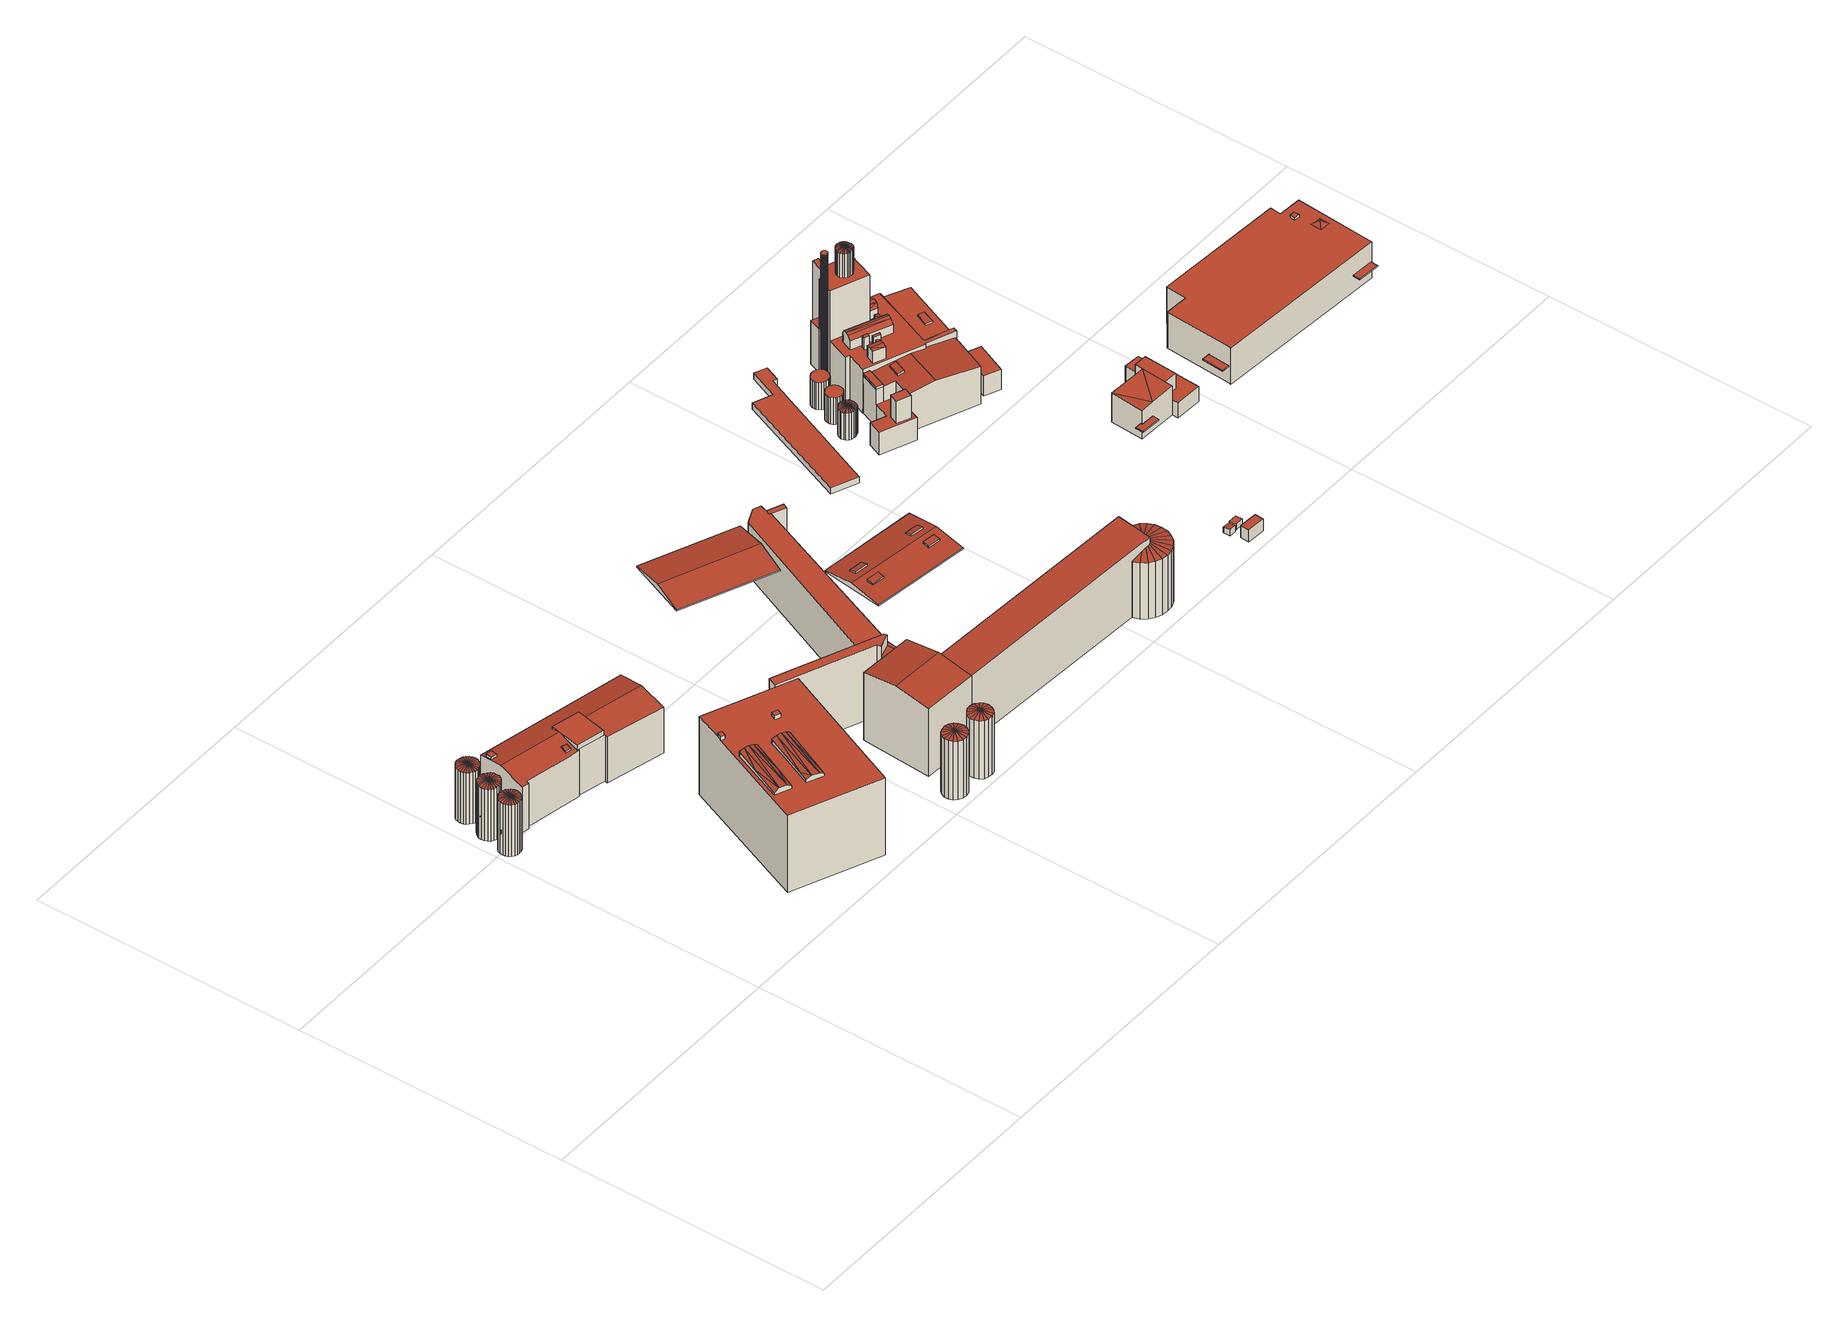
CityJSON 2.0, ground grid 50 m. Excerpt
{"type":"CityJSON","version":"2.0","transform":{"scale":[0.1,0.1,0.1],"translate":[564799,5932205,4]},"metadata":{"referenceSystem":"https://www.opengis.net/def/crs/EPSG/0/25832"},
"CityObjects":{
"building1":{"type":"Building","attributes":{"Grundfläche 2D":"10.816800","Grundhöhe NN":"4.778"},"geometry":[{"type":"Solid","lod":"3","boundaries":[[[[0,1,2]],[[0,3,1]],[[0,2,4]],[[0,4,5]],[[0,5,6]],[[0,6,7]],[[0,7,8]],[[0,8,9]],[[0,9,10]],[[0,10,11]],[[0,11,12]],[[0,12,13]],[[0,13,14]],[[0,14,15]],[[0,15,16]],[[0,16,17]],[[0,17,18]],[[0,18,19]],[[0,19,20]],[[0,20,21]],[[0,21,22]],[[0,22,23]],[[0,23,24]],[[0,24,3]],[[25,26,2,1]],[[26,27,4,2]],[[27,28,5,4]],[[29,25,1,3]],[[28,30,6,5]],[[30,31,7,6]],[[31,32,8,7]],[[32,33,9,8]],[[33,34,10,9]],[[34,35,11,10]],[[35,36,12,11]],[[36,37,13,12]],[[37,38,14,13]],[[38,39,15,14]],[[39,40,16,15]],[[40,41,17,16]],[[41,42,18,17]],[[42,43,19,18]],[[43,44,20,19]],[[44,45,21,20]],[[45,46,22,21]],[[46,47,23,22]],[[47,48,24,23]],[[48,29,3,24]],[[45,44,43,42,41,40,39,38,37,36,35,34,33,32,31,30,28,27,26,25,29,48,47,46]]]],"semantics":{"surfaces":[{"type":"RoofSurface"},{"type":"WallSurface"},{"type":"GroundSurface"}],"values":[[0,0,0,0,0,0,0,0,0,0,0,0,0,0,0,0,0,0,0,0,0,0,0,0,1,1,1,1,1,1,1,1,1,1,1,1,1,1,1,1,1,1,1,1,1,1,1,1,2]]}}]},
"building2":{"type":"Building","attributes":{"Grundfläche 2D":"11.688543","Grundhöhe NN":"4.740"},"geometry":[{"type":"Solid","lod":"3","boundaries":[[[[49,50,51]],[[49,52,50]],[[49,51,53]],[[49,53,54]],[[49,54,55]],[[49,55,56]],[[49,56,57]],[[49,57,58]],[[49,58,59]],[[49,59,60]],[[49,60,61]],[[49,61,62]],[[49,62,63]],[[49,63,64]],[[49,64,65]],[[49,65,66]],[[49,66,67]],[[49,67,68]],[[49,68,69]],[[49,69,70]],[[49,70,71]],[[49,71,72]],[[49,72,73]],[[49,73,52]],[[74,75,51,50]],[[75,76,53,51]],[[76,77,54,53]],[[78,74,50,52]],[[77,79,55,54]],[[79,80,56,55]],[[80,81,57,56]],[[81,82,58,57]],[[82,83,59,58]],[[83,84,60,59]],[[84,85,61,60]],[[85,86,62,61]],[[86,87,63,62]],[[87,88,64,63]],[[88,89,65,64]],[[89,90,66,65]],[[90,91,67,66]],[[91,92,68,67]],[[92,93,69,68]],[[93,94,70,69]],[[94,95,71,70]],[[95,96,72,71]],[[96,97,73,72]],[[97,78,52,73]],[[91,90,89,88,87,86,85,84,83,82,81,80,79,77,76,75,74,78,97,96,95,94,93,92]]]],"semantics":{"surfaces":[{"type":"RoofSurface"},{"type":"WallSurface"},{"type":"GroundSurface"}],"values":[[0,0,0,0,0,0,0,0,0,0,0,0,0,0,0,0,0,0,0,0,0,0,0,0,1,1,1,1,1,1,1,1,1,1,1,1,1,1,1,1,1,1,1,1,1,1,1,1,2]]}}]},
"building3":{"type":"Building","attributes":{"Grundfläche 2D":"11.688359","Grundhöhe NN":"4.775"},"geometry":[{"type":"Solid","lod":"3","boundaries":[[[[98,99,100]],[[98,101,99]],[[98,100,102]],[[98,102,103]],[[98,103,104]],[[98,104,105]],[[98,105,106]],[[98,106,107]],[[98,107,108]],[[98,108,109]],[[98,109,110]],[[98,110,111]],[[98,111,112]],[[98,112,113]],[[98,113,114]],[[98,114,115]],[[98,115,116]],[[98,116,117]],[[98,117,118]],[[98,118,119]],[[98,119,120]],[[98,120,121]],[[98,121,122]],[[98,122,101]],[[123,124,100,99]],[[124,125,102,100]],[[125,126,103,102]],[[127,123,99,101]],[[126,128,104,103]],[[128,129,105,104]],[[129,130,106,105]],[[130,131,107,106]],[[131,132,108,107]],[[132,133,109,108]],[[133,134,110,109]],[[134,135,111,110]],[[135,136,112,111]],[[136,137,113,112]],[[137,138,114,113]],[[138,139,115,114]],[[139,140,116,115]],[[140,141,117,116]],[[141,142,118,117]],[[142,143,119,118]],[[143,144,120,119]],[[144,145,121,120]],[[145,146,122,121]],[[146,127,101,122]],[[140,139,138,137,136,135,134,133,132,131,130,129,128,126,125,124,123,127,146,145,144,143,142,141]]]],"semantics":{"surfaces":[{"type":"RoofSurface"},{"type":"WallSurface"},{"type":"GroundSurface"}],"values":[[0,0,0,0,0,0,0,0,0,0,0,0,0,0,0,0,0,0,0,0,0,0,0,0,1,1,1,1,1,1,1,1,1,1,1,1,1,1,1,1,1,1,1,1,1,1,1,1,2]]}}]},
"building4":{"type":"Building","attributes":{"Grundfläche 2D":"266.209452","Grundhöhe NN":"4.856"},"children":["building4-1","building4-2"],"geometry":[{"type":"Solid","lod":"3","boundaries":[[[[147,148,149,150,151]],[[152,153,154,155,156,157,158,159]],[[160,161,155,154,162,163]],[[164,165,166,167,168,169,159,158,170]],[[153,152,148,147]],[[169,149,148,152,159]],[[169,168,162,151,150,149]],[[154,153,147,151,162]],[[170,158,157,171,172]],[[164,170,172,173]],[[165,164,173,174]],[[167,166,165,174,175]],[[168,167,175,176]],[[163,162,168,176,177]],[[160,163,177,178]],[[161,160,178,179]],[[156,155,161,179,180]],[[157,156,180,171]],[[174,173,172,171,180,179,178,177,176,175]]]],"semantics":{"surfaces":[{"type":"RoofSurface"},{"type":"WallSurface"},{"type":"GroundSurface"}],"values":[[0,0,0,0,1,1,1,1,1,1,1,1,1,1,1,1,1,1,2]]}}]},
"building4-1":{"type":"BuildingInstallation","parents":["building4"],"geometry":[{"type":"MultiSurface","lod":"3","boundaries":[[[181,182,183,184]],[[184,183,185,186]],[[181,184,186,187]],[[182,181,187,188]],[[183,182,188,185]]],"semantics":{"surfaces":[{"type":"RoofSurface"},{"type":"WallSurface"}],"values":[0,1,1,1,1]}}]},
"building4-2":{"type":"BuildingInstallation","parents":["building4"],"geometry":[{"type":"MultiSurface","lod":"3","boundaries":[[[189,190,191,192]],[[192,191,193,194]],[[189,192,194,195]],[[190,189,195,196]],[[191,190,196,193]]],"semantics":{"surfaces":[{"type":"RoofSurface"},{"type":"WallSurface"}],"values":[0,1,1,1,1]}}]},
"building5":{"type":"Building","attributes":{"Grundfläche 2D":"456.081129","Grundhöhe NN":"5.590"},"children":["building5-1","building5-2"],"geometry":[{"type":"MultiSurface","lod":"3","boundaries":[[[197,198,199]],[[198,200,199]],[[200,201,199]],[[202,203,197]],[[203,198,197]],[[204,198,203]],[[205,206,200]],[[206,201,200]],[[207,201,206]],[[208,209,210]],[[209,211,210]],[[211,212,210]],[[213,214,208]],[[214,209,208]],[[215,209,214]],[[211,216,212]],[[217,212,216]],[[218,219,220,221,222,223,224],[225,226,227,228],[229,230,231,232,233]],[[199,201,207,227,226,202,197]],[[202,226,225,204,203]],[[198,204,225,228,205,200]],[[205,228,227,207,206]],[[210,212,217,230,229,213,208]],[[229,232,215,214,213]],[[209,215,232,231,216,211]],[[231,230,217,216]],[[218,224,234,235]],[[219,218,235,236]],[[223,222,221,220,219,236,237]],[[224,223,237,234]],[[236,235,234,237]]],"semantics":{"surfaces":[{"type":"RoofSurface"},{"type":"WallSurface"},{"type":"GroundSurface"}],"values":[0,0,0,0,0,0,0,0,0,0,0,0,0,0,0,0,0,0,1,1,1,1,1,1,1,1,1,1,1,1,2]}}]},
"building5-1":{"type":"BuildingInstallation","parents":["building5"],"geometry":[{"type":"MultiSurface","lod":"3","boundaries":[[[238,239,240,241]],[[241,240,242,243]],[[243,220,238,241]],[[239,238,220,221]],[[221,242,240,239]]],"semantics":{"surfaces":[{"type":"RoofSurface"},{"type":"WallSurface"}],"values":[0,1,1,1,1]}}]},
"building5-2":{"type":"BuildingInstallation","parents":["building5"],"geometry":[{"type":"MultiSurface","lod":"3","boundaries":[[[244,245,246,247]],[[247,246,248,249]],[[244,247,249,250]],[[245,244,250,251]],[[246,245,251,248]]],"semantics":{"surfaces":[{"type":"RoofSurface"},{"type":"WallSurface"}],"values":[0,1,1,1,1]}}]},
"building6":{"type":"Building","attributes":{"Grundfläche 2D":"14.123974","Grundhöhe NN":"5.303"},"geometry":[{"type":"Solid","lod":"3","boundaries":[[[[252,253,254]],[[254,253,255]],[[256,253,252]],[[257,253,256]],[[258,253,257]],[[259,253,258]],[[260,253,259]],[[261,253,260]],[[262,253,261]],[[263,253,262]],[[264,253,263]],[[265,253,264]],[[266,253,265]],[[267,253,266]],[[268,253,267]],[[269,253,268]],[[255,253,269]],[[252,254,270,271]],[[254,255,272,270]],[[256,252,271,273]],[[257,256,273,274]],[[258,257,274,275]],[[259,258,275,276]],[[260,259,276,277]],[[261,260,277,278]],[[262,261,278,279]],[[263,262,279,280]],[[264,263,280,281]],[[265,264,281,282]],[[266,265,282,283]],[[267,266,283,284]],[[268,267,284,285]],[[269,268,285,286]],[[255,269,286,272]],[[285,284,283,282,281,280,279,278,277,276,275,274,273,271,270,272,286]]]],"semantics":{"surfaces":[{"type":"RoofSurface"},{"type":"WallSurface"},{"type":"GroundSurface"}],"values":[[0,0,0,0,0,0,0,0,0,0,0,0,0,0,0,0,0,1,1,1,1,1,1,1,1,1,1,1,1,1,1,1,1,1,2]]}}]},
"building7":{"type":"Building","attributes":{"Grundfläche 2D":"14.127688","Grundhöhe NN":"5.406"},"geometry":[{"type":"Solid","lod":"3","boundaries":[[[[287,288,289]],[[289,288,290]],[[291,288,287]],[[292,288,291]],[[293,288,292]],[[294,288,293]],[[295,288,294]],[[296,288,295]],[[297,288,296]],[[298,288,297]],[[299,288,298]],[[300,288,299]],[[301,288,300]],[[302,288,301]],[[303,288,302]],[[304,288,303]],[[290,288,304]],[[287,289,305,306]],[[291,287,306,307]],[[292,291,307,308]],[[293,292,308,309]],[[294,293,309,310]],[[295,294,310,311]],[[296,295,311,312]],[[297,296,312,313]],[[298,297,313,314]],[[299,298,314,315]],[[300,299,315,316]],[[301,300,316,317]],[[302,301,317,318]],[[303,302,318,319]],[[304,303,319,320]],[[289,290,321,305]],[[290,304,320,321]],[[314,313,312,311,310,309,308,307,306,305,321,320,319,318,317,316,315]]]],"semantics":{"surfaces":[{"type":"RoofSurface"},{"type":"WallSurface"},{"type":"GroundSurface"}],"values":[[0,0,0,0,0,0,0,0,0,0,0,0,0,0,0,0,0,1,1,1,1,1,1,1,1,1,1,1,1,1,1,1,1,1,2]]}}]},
"building8":{"type":"Building","attributes":{"Grundfläche 2D":"346.336404","Grundhöhe NN":"5.527"},"geometry":[{"type":"Solid","lod":"3","boundaries":[[[[322,323,324,325,326]],[[326,327,328,322]],[[329,330,331,332,333]],[[334,335,336,337,338,339,340]],[[341,342,343,344,345]],[[346,347,348,349,350,351,352,353,354,355,356,357,358]],[[359,360,361,362]],[[324,323,363,364]],[[326,325,324,364,365,355,327]],[[359,362,343,342,366,367,328,327,355,354]],[[363,323,322,328,367]],[[331,330,368,369]],[[332,331,369,370]],[[330,329,371,368]],[[345,337,336,335,372,373,341]],[[344,361,338,337,345]],[[338,361,360,339]],[[339,360,353,352,340]],[[340,352,351,374,375,334]],[[334,375,372,335]],[[356,355,365,376]],[[356,376,371,329,357]],[[357,329,333,358]],[[377,347,346,358,333,332,370]],[[348,347,377,378]],[[349,348,378,379]],[[374,351,350,349,379,380]],[[342,341,373,366]],[[344,343,362,361]],[[354,353,360,359]],[[365,364,363,367,366,373,372,375,374,380,379,378,377,370,369,368,371,376]]]],"semantics":{"surfaces":[{"type":"RoofSurface"},{"type":"WallSurface"},{"type":"GroundSurface"}],"values":[[0,0,0,0,0,0,0,1,1,1,1,1,1,1,1,1,1,1,1,1,1,1,1,1,1,1,1,1,1,1,2]]}}]},
"building9":{"type":"Building","attributes":{"Grundfläche 2D":"218.322437","Grundhöhe NN":"15.633"},"geometry":[{"type":"Solid","lod":"3","boundaries":[[[[381,382,383,384]],[[385,382,381,386]],[[384,383,387,388]],[[386,381,384,388,389]],[[385,386,389,390]],[[387,383,382,385,390]],[[389,388,387,390]]]],"semantics":{"surfaces":[{"type":"RoofSurface"},{"type":"WallSurface"},{"type":"GroundSurface"}],"values":[[0,0,1,1,1,1,2]]}}]},
"building10":{"type":"Building","attributes":{"Grundfläche 2D":"307.677618","Grundhöhe NN":"5.379"},"geometry":[{"type":"Solid","lod":"3","boundaries":[[[[391,392,393]],[[393,392,394,395]],[[396,395,394,397]],[[398,396,397,399]],[[399,400,401,398]],[[402,403,404,405,401,400]],[[406,403,402]],[[407,403,406]],[[408,403,407]],[[409,403,408]],[[410,403,409]],[[411,403,410]],[[412,403,411]],[[413,403,412]],[[414,403,413]],[[415,403,414]],[[416,403,415]],[[416,417,418,403]],[[419,403,418]],[[420,403,419]],[[421,403,420]],[[422,403,421]],[[423,403,422]],[[404,403,423]],[[424,425,426,427,428,429,430,431,432,433,434,435,436,437]],[[392,391,438,439]],[[394,392,439,440]],[[397,394,440,441]],[[399,397,441,442]],[[400,399,442,443]],[[402,400,443,444]],[[406,402,444,445]],[[407,406,445,446]],[[408,407,446,447]],[[409,408,447,448]],[[410,409,448,449]],[[411,410,449,450]],[[412,411,450,451]],[[413,412,451,452]],[[414,413,452,453]],[[415,414,453,454]],[[416,415,454,455]],[[417,416,455,456]],[[422,429,428,427,426,405,404,423]],[[429,422,421,430]],[[431,430,421,420]],[[418,417,456,457,434,433,432,431,420,419]],[[435,434,457,458]],[[436,435,458,459]],[[391,393,395,396,398,401,405,426,425,424,437,436,459,438]],[[446,445,444,443,442,441,440,439,438,459,458,457,456,455,454,453,452,451,450,449,448,447]]]],"semantics":{"surfaces":[{"type":"RoofSurface"},{"type":"WallSurface"},{"type":"GroundSurface"}],"values":[[0,0,0,0,0,0,0,0,0,0,0,0,0,0,0,0,0,0,0,0,0,0,0,0,0,1,1,1,1,1,1,1,1,1,1,1,1,1,1,1,1,1,1,1,1,1,1,1,1,1,2]]}}]},
"building11":{"type":"Building","attributes":{"Grundfläche 2D":"211.756994","Grundhöhe NN":"15.033"},"children":["building11-1","building11-2","building11-3","building11-4"],"geometry":[{"type":"Solid","lod":"3","boundaries":[[[[460,461,462,463]],[[464,461,460,465]],[[463,462,466,467]],[[465,460,463,467,468]],[[464,465,468,469]],[[466,462,461,464,469]],[[467,466,469,468]]]],"semantics":{"surfaces":[{"type":"RoofSurface"},{"type":"WallSurface"},{"type":"GroundSurface"}],"values":[[0,0,1,1,1,1,2]]}}]},
"building11-1":{"type":"BuildingInstallation","parents":["building11"],"geometry":[{"type":"MultiSurface","lod":"3","boundaries":[[[470,471,472,473]],[[473,472,474,475]],[[470,473,475,476]],[[471,470,476,477]],[[472,471,477,474]]],"semantics":{"surfaces":[{"type":"RoofSurface"},{"type":"WallSurface"}],"values":[0,1,1,1,1]}}]},
"building11-2":{"type":"BuildingInstallation","parents":["building11"],"geometry":[{"type":"MultiSurface","lod":"3","boundaries":[[[478,479,480,481]],[[481,480,482,483]],[[483,484,478,481]],[[484,485,479,478]],[[480,479,485,482]]],"semantics":{"surfaces":[{"type":"RoofSurface"},{"type":"WallSurface"}],"values":[0,1,1,1,1]}}]},
"building11-3":{"type":"BuildingInstallation","parents":["building11"],"geometry":[{"type":"MultiSurface","lod":"3","boundaries":[[[486,487,488,489]],[[489,488,490,491]],[[486,489,491,492]],[[487,486,492,493]],[[488,487,493,490]]],"semantics":{"surfaces":[{"type":"RoofSurface"},{"type":"WallSurface"}],"values":[0,1,1,1,1]}}]},
"building11-4":{"type":"BuildingInstallation","parents":["building11"],"geometry":[{"type":"MultiSurface","lod":"3","boundaries":[[[494,495,496,497]],[[497,496,498,499]],[[494,497,499,500]],[[500,501,495,494]],[[501,498,496,495]]],"semantics":{"surfaces":[{"type":"RoofSurface"},{"type":"WallSurface"}],"values":[0,1,1,1,1]}}]},
"building12":{"type":"Building","attributes":{"Grundfläche 2D":"129.939463","Grundhöhe NN":"5.805"},"geometry":[{"type":"Solid","lod":"3","boundaries":[[[[502,503,504,505,506,507,508,509,510]],[[505,504,511,512]],[[506,505,512,513]],[[507,506,513,514]],[[508,507,514,515]],[[509,508,515,516]],[[510,509,516,517]],[[518,503,502,510,517,519]],[[504,503,518,511]],[[511,518,519,517,516,515,514,513,512]]]],"semantics":{"surfaces":[{"type":"RoofSurface"},{"type":"WallSurface"},{"type":"GroundSurface"}],"values":[[0,1,1,1,1,1,1,1,1,2]]}}]},
"building13":{"type":"Building","attributes":{"Grundfläche 2D":"1.611683","Grundhöhe NN":"5.844"},"geometry":[{"type":"Solid","lod":"3","boundaries":[[[[520,521,522,523]],[[524,525,523,522]],[[525,526,520,523]],[[526,527,521,520]],[[527,524,522,521]],[[527,526,525,524]]]],"semantics":{"surfaces":[{"type":"RoofSurface"},{"type":"WallSurface"},{"type":"GroundSurface"}],"values":[[0,1,1,1,1,2]]}}]},
"building14":{"type":"Building","attributes":{"Grundfläche 2D":"5.380584","Grundhöhe NN":"5.874"},"geometry":[{"type":"Solid","lod":"3","boundaries":[[[[528,529,530,531]],[[532,533,531,530]],[[533,534,528,531]],[[534,535,529,528]],[[535,532,530,529]],[[535,534,533,532]]]],"semantics":{"surfaces":[{"type":"RoofSurface"},{"type":"WallSurface"},{"type":"GroundSurface"}],"values":[[0,1,1,1,1,2]]}}]},
"building15":{"type":"Building","attributes":{"Grundfläche 2D":"7.110454","Grundhöhe NN":"5.819"},"geometry":[{"type":"Solid","lod":"3","boundaries":[[[[536,537,538]],[[536,539,537]],[[536,538,540]],[[536,540,541]],[[536,541,542]],[[536,542,543]],[[536,543,544]],[[536,544,545]],[[536,545,546]],[[536,546,547]],[[536,547,548]],[[536,548,549]],[[536,549,550]],[[536,550,551]],[[536,551,552]],[[536,552,553]],[[536,553,554]],[[536,554,555]],[[536,555,556]],[[536,556,557]],[[536,557,558]],[[536,558,559]],[[536,559,560]],[[536,560,539]],[[561,562,538,537]],[[563,561,537,539]],[[562,564,540,538]],[[564,565,541,540]],[[565,566,542,541]],[[566,567,543,542]],[[567,568,544,543]],[[568,569,545,544]],[[569,570,546,545]],[[570,571,547,546]],[[571,572,548,547]],[[572,573,549,548]],[[573,574,550,549]],[[574,575,551,550]],[[575,576,552,551]],[[576,577,553,552]],[[577,578,554,553]],[[578,579,555,554]],[[579,580,556,555]],[[580,581,557,556]],[[581,582,558,557]],[[582,583,559,558]],[[583,584,560,559]],[[584,563,539,560]],[[575,574,573,572,571,570,569,568,567,566,565,564,562,561,563,584,583,582,581,580,579,578,577,576]]]],"semantics":{"surfaces":[{"type":"RoofSurface"},{"type":"WallSurface"},{"type":"GroundSurface"}],"values":[[0,0,0,0,0,0,0,0,0,0,0,0,0,0,0,0,0,0,0,0,0,0,0,0,1,1,1,1,1,1,1,1,1,1,1,1,1,1,1,1,1,1,1,1,1,1,1,1,2]]}}]},
"building16":{"type":"Building","attributes":{"Grundfläche 2D":"2.149038","Grundhöhe NN":"5.862"},"geometry":[{"type":"Solid","lod":"3","boundaries":[[[[585,586,587,588]],[[589,590,588,587]],[[590,591,585,588]],[[591,592,586,585]],[[592,589,587,586]],[[592,591,590,589]]]],"semantics":{"surfaces":[{"type":"RoofSurface"},{"type":"WallSurface"},{"type":"GroundSurface"}],"values":[[0,1,1,1,1,2]]}}]},
"building17":{"type":"Building","attributes":{"Grundfläche 2D":"6.821626","Grundhöhe NN":"5.823"},"geometry":[{"type":"Solid","lod":"3","boundaries":[[[[593,594,595,596,597,598,599,600,601,602,603,604,605,606,607,608,609,610,611,612,613,614,615,616]],[[617,618,600,599]],[[618,619,601,600]],[[620,617,599,598]],[[619,621,602,601]],[[621,622,603,602]],[[622,623,604,603]],[[623,624,605,604]],[[624,625,606,605]],[[625,626,607,606]],[[626,627,608,607]],[[627,628,609,608]],[[628,629,610,609]],[[629,630,611,610]],[[630,631,612,611]],[[631,632,613,612]],[[632,633,614,613]],[[633,634,615,614]],[[634,635,616,615]],[[635,636,593,616]],[[636,637,594,593]],[[637,638,595,594]],[[638,639,596,595]],[[639,640,597,596]],[[640,620,598,597]],[[633,632,631,630,629,628,627,626,625,624,623,622,621,619,618,617,620,640,639,638,637,636,635,634]]]],"semantics":{"surfaces":[{"type":"RoofSurface"},{"type":"WallSurface"},{"type":"GroundSurface"}],"values":[[0,1,1,1,1,1,1,1,1,1,1,1,1,1,1,1,1,1,1,1,1,1,1,1,1,2]]}}]},
"building18":{"type":"Building","attributes":{"Grundfläche 2D":"7.091334","Grundhöhe NN":"5.706"},"geometry":[{"type":"Solid","lod":"3","boundaries":[[[[641,642,643,644,645,646,647,648,649,650,651,652,653,654,655,656,657,658,659,660,661,662,663,664]],[[665,666,649,648]],[[666,667,650,649]],[[668,665,648,647]],[[667,669,651,650]],[[669,670,652,651]],[[670,671,653,652]],[[671,672,654,653]],[[672,673,655,654]],[[673,674,656,655]],[[674,675,657,656]],[[675,676,658,657]],[[676,677,659,658]],[[677,678,660,659]],[[678,679,661,660]],[[679,680,662,661]],[[680,681,663,662]],[[681,682,664,663]],[[682,683,641,664]],[[683,684,642,641]],[[684,685,643,642]],[[685,686,644,643]],[[686,687,645,644]],[[687,688,646,645]],[[688,668,647,646]],[[680,679,678,677,676,675,674,673,672,671,670,669,667,666,665,668,688,687,686,685,684,683,682,681]]]],"semantics":{"surfaces":[{"type":"RoofSurface"},{"type":"WallSurface"},{"type":"GroundSurface"}],"values":[[0,1,1,1,1,1,1,1,1,1,1,1,1,1,1,1,1,1,1,1,1,1,1,1,1,2]]}}]},
"building19":{"type":"Building","attributes":{"Grundfläche 2D":"0.907776","Grundhöhe NN":"5.688"},"geometry":[{"type":"Solid","lod":"3","boundaries":[[[[689,690,691,692,693,694,695,696,697,698,699,700,701,702,703,704,705,706,707,708,709,710,711,712,713]],[[714,715,695,694]],[[716,714,694,693]],[[717,718,692,691]],[[718,716,693,692]],[[715,719,696,695]],[[719,720,697,696]],[[720,721,698,697]],[[721,722,699,698]],[[722,723,700,699]],[[723,724,701,700]],[[724,725,702,701]],[[725,726,703,702]],[[726,727,704,703]],[[727,728,705,704]],[[728,729,706,705]],[[729,730,707,706]],[[730,731,708,707]],[[731,732,709,708]],[[732,733,710,709]],[[733,734,711,710]],[[734,735,712,711]],[[735,736,713,712]],[[736,737,689,713]],[[737,738,690,689]],[[738,717,691,690]],[[734,733,732,731,730,729,728,727,726,725,724,723,722,721,720,719,715,714,716,718,717,738,737,736,735]]]],"semantics":{"surfaces":[{"type":"RoofSurface"},{"type":"WallSurface"},{"type":"GroundSurface"}],"values":[[0,1,1,1,1,1,1,1,1,1,1,1,1,1,1,1,1,1,1,1,1,1,1,1,1,1,2]]}}]},
"building20":{"type":"Building","attributes":{"Grundfläche 2D":"376.554448","Grundhöhe NN":"5.688"},"children":["building20-1","building20-2","building20-3","building20-4","building20-5","building20-6","building20-7","building20-8","building20-9","building20-10","building20-11","building20-12"],"geometry":[{"type":"MultiSurface","lod":"3","boundaries":[[[739,740,741,742]],[[743,744,741]],[[744,742,741]],[[745,746,744,743]],[[746,745,747,748,749]],[[750,746,749]],[[751,752,753,754,755,756,757,758,759,760,761,762,763,764,765],[766,767,768,769,770,771,772,773]],[[774,775,776,777,778]],[[779,780,781,782,774,778]],[[781,783,784,785,786,782]],[[787,788,789,790,791,792,793,794]],[[795,796,797,798]],[[799,800,801,802,803,804,805,806,807,808]],[[809,810,811,812]],[[740,739,767,766]],[[766,773,772,771,747,745,743,741,740]],[[770,748,747,771]],[[749,769,768,750]],[[744,746,750,768,767,739,742]],[[754,753,813,814]],[[755,754,814,815]],[[756,755,815,816]],[[775,774,782,786,757,756,816,817]],[[757,786,785,758]],[[818,759,758,785,784,819]],[[760,759,818,820]],[[797,761,760,820,821,798]],[[822,763,762,761,797,796,823]],[[764,763,822,824]],[[775,817,825,806,776]],[[776,806,805,777]],[[777,805,804,778]],[[778,804,803,779]],[[779,803,802,780]],[[826,783,781,780,802,801,827]],[[784,783,826,819]],[[812,789,788,828,829,809]],[[789,812,811,790]],[[791,790,811,830,813,753]],[[791,753,752,792]],[[765,764,793,792,752,751]],[[793,764,824,831,794]],[[787,794,831,832]],[[788,787,832,828]],[[810,809,829,833]],[[811,810,833,830]],[[795,798,821,834]],[[796,795,834,823]],[[807,806,825,835]],[[808,807,835,836]],[[799,808,836,837]],[[800,799,837,838]],[[801,800,838,827]],[[825,817,816,815,814,813,830,833,829,828,832,831,824,822,823,834,821,820,818,819,826,827,838,837,836,835]]],"semantics":{"surfaces":[{"type":"RoofSurface"},{"type":"WallSurface"},{"type":"GroundSurface"}],"values":[0,0,0,0,0,0,0,0,0,0,0,0,0,0,1,1,1,1,1,1,1,1,1,1,1,1,1,1,1,1,1,1,1,1,1,1,1,1,1,1,1,1,1,1,1,1,1,1,1,1,1,1,1,2]}}]},
"building20-1":{"type":"BuildingInstallation","parents":["building20"],"geometry":[{"type":"MultiSurface","lod":"3","boundaries":[[[839,840,841]],[[840,842,841]],[[843,844,840]],[[844,842,840]],[[843,845,846,844]],[[845,847,848,849]],[[849,846,845]],[[850,846,849]],[[839,841,751,851]],[[843,840,839,851,852,847,845]],[[852,853,848,847]],[[849,854,765,850]],[[842,844,846,850,765,751,841]]],"semantics":{"surfaces":[{"type":"RoofSurface"},{"type":"WallSurface"}],"values":[0,0,0,0,0,0,0,0,1,1,1,1,1]}}]},
"building20-2":{"type":"BuildingInstallation","parents":["building20"],"geometry":[{"type":"MultiSurface","lod":"3","boundaries":[[[855,856,857,858]],[[858,857,859,860]],[[855,858,860,861]],[[856,855,861,862]],[[857,856,862,859]]],"semantics":{"surfaces":[{"type":"RoofSurface"},{"type":"WallSurface"}],"values":[0,1,1,1,1]}}]},
"building20-3":{"type":"BuildingInstallation","parents":["building20"],"geometry":[{"type":"MultiSurface","lod":"3","boundaries":[[[863,864,865,866]],[[867,864,863,868,869,870,871,872]],[[867,873,865,864]],[[873,874,866,865]],[[874,868,863,866]]],"semantics":{"surfaces":[{"type":"RoofSurface"},{"type":"WallSurface"}],"values":[0,1,1,1,1]}}]},
"building20-4":{"type":"BuildingInstallation","parents":["building20"],"geometry":[{"type":"MultiSurface","lod":"3","boundaries":[[[875,876,877,878]],[[849,848,878,877]],[[879,875,878,848,853]],[[879,880,876,875]],[[854,849,877,876,880]]],"semantics":{"surfaces":[{"type":"RoofSurface"},{"type":"WallSurface"}],"values":[0,1,1,1,1]}}]},
"building20-5":{"type":"BuildingInstallation","parents":["building20"],"geometry":[{"type":"MultiSurface","lod":"3","boundaries":[[[881,882,883,884]],[[749,748,884,883]],[[885,881,884,748,770]],[[885,886,882,881]],[[769,749,883,882,886]]],"semantics":{"surfaces":[{"type":"RoofSurface"},{"type":"WallSurface"}],"values":[0,1,1,1,1]}}]},
"building20-6":{"type":"BuildingInstallation","parents":["building20"],"geometry":[{"type":"MultiSurface","lod":"3","boundaries":[[[887,888,889,890]],[[775,776,888,887]],[[776,777,889,888]],[[777,778,774,890,889]],[[775,887,890,774]]],"semantics":{"surfaces":[{"type":"RoofSurface"},{"type":"WallSurface"}],"values":[0,1,1,1,1]}}]},
"building20-7":{"type":"BuildingInstallation","parents":["building20"],"geometry":[{"type":"MultiSurface","lod":"3","boundaries":[[[891,892,893,894]],[[894,893,895,896]],[[891,894,896,897]],[[892,891,897,898]],[[893,892,898,895]]],"semantics":{"surfaces":[{"type":"RoofSurface"},{"type":"WallSurface"}],"values":[0,1,1,1,1]}}]},
"building20-8":{"type":"BuildingInstallation","parents":["building20"],"geometry":[{"type":"MultiSurface","lod":"3","boundaries":[[[899,900,901]],[[902,901,900,903]],[[904,900,899]],[[905,900,904]],[[906,900,905]],[[907,900,906]],[[908,909,900,907]],[[910,900,909]],[[911,900,910]],[[912,900,911]],[[913,900,912]],[[914,900,913]],[[915,900,914]],[[916,900,915]],[[917,900,916]],[[918,900,917]],[[919,900,918]],[[920,900,919]],[[921,900,920]],[[922,900,921]],[[923,900,922]],[[924,900,923]],[[925,900,924]],[[926,927,900,925]],[[903,900,927]],[[899,901,928,929]],[[929,930,904,899]],[[905,904,930,931]],[[906,905,931,932]],[[932,933,907,906]],[[933,934,935,909,908,907]],[[935,936,910,909]],[[936,937,911,910]],[[937,938,912,911]],[[938,939,913,912]],[[914,913,939,940]],[[940,941,915,914]],[[916,915,941,942]],[[917,916,942,943]],[[918,917,943,944]],[[919,918,944,945]],[[945,946,920,919]],[[947,921,920,946]],[[947,948,922,921]],[[948,949,923,922]],[[949,950,924,923]],[[950,951,925,924]],[[951,952,953,927,926,925]],[[953,954,903,927]],[[954,955,928,901,902,903]]],"semantics":{"surfaces":[{"type":"RoofSurface"},{"type":"WallSurface"}],"values":[0,0,0,0,0,0,0,0,0,0,0,0,0,0,0,0,0,0,0,0,0,0,0,0,0,1,1,1,1,1,1,1,1,1,1,1,1,1,1,1,1,1,1,1,1,1,1,1,1,1]}}]},
"building20-9":{"type":"BuildingInstallation","parents":["building20"],"geometry":[{"type":"MultiSurface","lod":"3","boundaries":[[[956,957,958,959]],[[960,957,956,961]],[[960,962,958,957]],[[962,963,959,958]],[[956,959,963,961]]],"semantics":{"surfaces":[{"type":"RoofSurface"},{"type":"WallSurface"}],"values":[0,1,1,1,1]}}]},
"building20-10":{"type":"BuildingInstallation","parents":["building20"],"geometry":[{"type":"MultiSurface","lod":"3","boundaries":[[[964,965,966,967]],[[968,969,967,966]],[[969,970,964,967]],[[965,964,970,971]],[[966,965,971,968]]],"semantics":{"surfaces":[{"type":"RoofSurface"},{"type":"WallSurface"}],"values":[0,1,1,1,1]}}]},
"building20-11":{"type":"BuildingInstallation","parents":["building20"],"geometry":[{"type":"MultiSurface","lod":"3","boundaries":[[[972,973,974]],[[972,974,975]],[[976,972,975,977]],[[978,979,974,973]],[[974,979,980,977,975]],[[976,977,980,981]],[[976,981,978,973,972]]],"semantics":{"surfaces":[{"type":"RoofSurface"},{"type":"WallSurface"}],"values":[0,0,0,1,1,1,1]}}]},
"building20-12":{"type":"BuildingInstallation","parents":["building20"],"geometry":[{"type":"MultiSurface","lod":"3","boundaries":[[[982,871,870,983]],[[869,984,983,870]],[[984,985,982,983]],[[985,872,871,982]]],"semantics":{"surfaces":[{"type":"RoofSurface"},{"type":"WallSurface"}],"values":[0,1,1,1]}}]},
"building21":{"type":"Building","attributes":{"Grundfläche 2D":"4.665219","Grundhöhe NN":"8.470"},"geometry":[{"type":"Solid","lod":"3","boundaries":[[[[986,987,988,989,990,991]],[[992,993,991,990]],[[993,994,986,991]],[[994,995,987,986]],[[995,996,988,987]],[[996,997,989,988]],[[997,992,990,989]],[[997,996,995,994,993,992]]]],"semantics":{"surfaces":[{"type":"RoofSurface"},{"type":"WallSurface"},{"type":"GroundSurface"}],"values":[[0,1,1,1,1,1,1,2]]}}]},
"building22":{"type":"Building","attributes":{"Grundfläche 2D":"18.920993","Grundhöhe NN":"5.755"},"geometry":[{"type":"Solid","lod":"3","boundaries":[[[[998,999,1000,1001]],[[1002,1003,1001,1000]],[[1003,1004,998,1001]],[[1004,1005,999,998]],[[1005,1002,1000,999]],[[1005,1004,1003,1002]]]],"semantics":{"surfaces":[{"type":"RoofSurface"},{"type":"WallSurface"},{"type":"GroundSurface"}],"values":[[0,1,1,1,1,2]]}}]},
"building23":{"type":"Building","attributes":{"Grundfläche 2D":"59.025888","Grundhöhe NN":"5.663"},"geometry":[{"type":"Solid","lod":"3","boundaries":[[[[1006,1007,1008]],[[1006,1009,1010,1011]],[[1011,1007,1006]],[[1011,1010,1012,1013,1014]],[[1009,1006,1008,1015,1016]],[[1010,1009,1016,1017]],[[1012,1010,1017,1018]],[[1013,1012,1018,1019]],[[1014,1013,1019,1020]],[[1011,1014,1020,1021]],[[1007,1011,1021,1022]],[[1008,1007,1022,1015]],[[1020,1019,1018,1017,1016,1015,1022,1021]]]],"semantics":{"surfaces":[{"type":"RoofSurface"},{"type":"WallSurface"},{"type":"GroundSurface"}],"values":[[0,0,0,0,1,1,1,1,1,1,1,1,2]]}}]},
"building24":{"type":"Building","attributes":{"Grundfläche 2D":"27.279947","Grundhöhe NN":"5.663"},"geometry":[{"type":"Solid","lod":"3","boundaries":[[[[1023,1024,1025,1026,1027,1028]],[[1025,1024,1019,1018]],[[1026,1025,1018,1017]],[[1027,1026,1017,1029]],[[1028,1027,1029,1030]],[[1023,1028,1030,1031]],[[1024,1023,1031,1019]],[[1030,1029,1017,1018,1019,1031]]]],"semantics":{"surfaces":[{"type":"RoofSurface"},{"type":"WallSurface"},{"type":"GroundSurface"}],"values":[[0,1,1,1,1,1,1,2]]}}]},
"building25":{"type":"Building","attributes":{"Grundfläche 2D":"7.292478","Grundhöhe NN":"5.671"},"geometry":[{"type":"Solid","lod":"3","boundaries":[[[[1032,1033,1034,1035]],[[1036,1037,1035,1034]],[[1037,1038,1032,1035]],[[1038,1039,1033,1032]],[[1039,1036,1034,1033]],[[1039,1038,1037,1036]]]],"semantics":{"surfaces":[{"type":"RoofSurface"},{"type":"WallSurface"},{"type":"GroundSurface"}],"values":[[0,1,1,1,1,2]]}}]},
"building26":{"type":"Building","attributes":{"Grundfläche 2D":"519.573958","Grundhöhe NN":"5.626"},"children":["building26-1","building26-2","building26-3","building26-4"],"geometry":[{"type":"Solid","lod":"3","boundaries":[[[[1040,1041,1042,1043,1044,1045,1046,1047,1048]],[[1040,1049,1050,1041]],[[1042,1041,1050,1051]],[[1043,1042,1051,1052]],[[1044,1043,1052,1053]],[[1045,1044,1053,1054]],[[1046,1045,1054,1055]],[[1047,1046,1055,1056]],[[1048,1047,1056,1057,1049,1040]],[[1049,1057,1056,1055,1054,1053,1052,1051,1050]]]],"semantics":{"surfaces":[{"type":"RoofSurface"},{"type":"WallSurface"},{"type":"GroundSurface"}],"values":[[0,1,1,1,1,1,1,1,1,2]]}}]},
"building26-1":{"type":"BuildingInstallation","parents":["building26"],"geometry":[{"type":"MultiSurface","lod":"3","boundaries":[[[1058,1059,1060]],[[1061,1058,1060]],[[1059,1062,1060]],[[1062,1061,1060]]],"semantics":{"surfaces":[{"type":"RoofSurface"}],"values":[0,0,0,0]}}]},
"building26-2":{"type":"BuildingInstallation","parents":["building26"],"geometry":[{"type":"MultiSurface","lod":"3","boundaries":[[[1063,1064,1065,1066]],[[1066,1065,1067,1068]],[[1068,1069,1063,1066]],[[1064,1063,1069,1070]],[[1070,1067,1065,1064]]],"semantics":{"surfaces":[{"type":"RoofSurface"},{"type":"WallSurface"}],"values":[0,1,1,1,1]}}]},
"building26-3":{"type":"BuildingInstallation","parents":["building26"],"geometry":[{"type":"MultiSurface","lod":"3","boundaries":[[[1071,1072,1073,1074]],[[1075,1076,1074,1073]],[[1076,1077,1071,1074]],[[1077,1078,1072,1071]],[[1078,1075,1073,1072]],[[1078,1077,1076,1075]]],"semantics":{"surfaces":[{"type":"RoofSurface"},{"type":"WallSurface"},{"type":"OuterCeilingSurface"}],"values":[0,1,1,1,1,2]}}]},
"building26-4":{"type":"BuildingInstallation","parents":["building26"],"geometry":[{"type":"MultiSurface","lod":"3","boundaries":[[[1079,1080,1081,1082]],[[1083,1084,1082,1081]],[[1084,1085,1079,1082]],[[1085,1086,1080,1079]],[[1086,1083,1081,1080]],[[1086,1085,1084,1083]]],"semantics":{"surfaces":[{"type":"RoofSurface"},{"type":"WallSurface"},{"type":"OuterCeilingSurface"}],"values":[0,1,1,1,1,2]}}]},
"building27":{"type":"Building","attributes":{"Grundfläche 2D":"7.557719","Grundhöhe NN":"5.626"},"geometry":[{"type":"Solid","lod":"3","boundaries":[[[[1087,1088,1089,1090]],[[1091,1092,1090,1089]],[[1092,1093,1087,1090]],[[1093,1094,1088,1087]],[[1094,1091,1089,1088]],[[1094,1093,1092,1091]]]],"semantics":{"surfaces":[{"type":"RoofSurface"},{"type":"WallSurface"},{"type":"GroundSurface"}],"values":[[0,1,1,1,1,2]]}}]}
},
"vertices":[
[28,496,116],[10,501,112],[10,496,112],[12,506,112],[10,491,112],[12,487,112],[15,483,112],[19,480,112],[23,478,112],[28,478,112],[33,478,112],[38,480,112],[41,483,112],[44,487,112],[46,491,112],[47,496,112],[46,501,112],[44,506,112],[41,509,112],[38,512,112],[33,514,112],[28,515,112],[23,514,112],[19,512,112],[15,509,112],[10,501,8],[10,496,8],[10,491,8],[12,487,8],[12,506,8],[15,483,8],[19,480,8],[23,478,8],[28,478,8],[33,478,8],[38,480,8],[41,483,8],[44,487,8],[46,491,8],[47,496,8],[46,501,8],[44,506,8],[41,509,8],[38,512,8],[33,514,8],[28,515,8],[23,514,8],[19,512,8],[15,509,8],
[39,544,116],[20,549,112],[19,544,112],[22,553,112],[20,539,112],[22,534,112],[25,530,112],[29,527,112],[34,525,112],[39,524,112],[44,525,112],[48,527,112],[52,530,112],[56,534,112],[58,539,112],[58,544,112],[58,549,112],[56,553,112],[52,557,112],[48,561,112],[44,562,112],[39,563,112],[34,562,112],[29,561,112],[25,557,112],[20,549,7],[19,544,7],[20,539,7],[22,534,7],[22,553,7],[25,530,7],[29,527,7],[34,525,7],[39,524,7],[44,525,7],[48,527,7],[52,530,7],[56,534,7],[58,539,7],[58,544,7],[58,549,7],[56,553,7],[52,557,7],[48,561,7],[44,562,7],[39,563,7],[34,562,7],[29,561,7],[25,557,7],
[49,592,116],[31,597,112],[30,592,112],[32,602,112],[31,587,112],[32,583,112],[36,579,112],[40,576,112],[44,574,112],[49,573,112],[54,574,112],[59,576,112],[63,579,112],[66,583,112],[68,587,112],[69,592,112],[68,597,112],[66,602,112],[63,606,112],[59,609,112],[54,611,112],[49,612,112],[44,611,112],[40,609,112],[36,606,112],[31,597,8],[30,592,8],[31,587,8],[32,583,8],[32,602,8],[36,579,8],[40,576,8],[44,574,8],[49,573,8],[54,574,8],[59,576,8],[63,579,8],[66,583,8],[68,587,8],[69,592,8],[68,597,8],[66,602,8],[63,606,8],[59,609,8],[54,611,8],[49,612,8],[44,611,8],[40,609,8],[36,606,8],
[248,530,113],[197,542,113],[184,485,113],[188,485,113],[236,474,113],[197,542,108],[248,530,108],[245,516,112],[355,492,112],[365,538,102],[88,597,102],[78,551,112],[194,526,112],[237,468,102],[345,441,101],[236,474,103],[239,473,103],[81,500,101],[82,504,102],[164,487,102],[187,483,102],[188,485,103],[184,485,103],[67,502,101],[88,597,9],[67,502,9],[81,500,9],[82,504,9],[187,483,9],[188,485,9],[239,473,9],[237,468,9],[345,441,9],[365,538,9],
[181,503,109],[171,506,109],[168,495,107],[178,493,107],[168,495,104],[178,493,104],[181,503,106],[171,506,106],
[98,584,111],[88,586,111],[85,574,111],[96,572,111],[85,574,107],[96,572,107],[98,584,104],[88,586,104],
[267,229,185],[228,133,182],[274,226,187],[241,127,182],[282,223,185],[259,232,182],[242,190,180],[219,136,177],[248,124,177],[263,159,179],[288,220,182],[320,207,185],[281,111,182],[327,204,187],[293,105,182],[335,201,185],[312,210,182],[280,133,178],[272,114,177],[301,102,177],[341,198,182],[455,268,174],[294,335,174],[274,285,174],[270,276,173],[196,96,172],[194,91,172],[353,25,172],[219,136,172],[259,232,173],[288,220,173],[248,124,172],[312,210,173],[341,198,173],[301,102,172],[272,114,172],[301,183,173],[353,25,16],[455,268,16],[294,335,16],[194,91,16],
[274,285,181],[270,276,181],[277,273,181],[281,282,181],[277,273,173],[281,282,174],
[358,239,181],[368,235,181],[372,244,181],[362,248,181],[372,244,174],[362,248,174],[358,239,173],[368,235,173],
[532,11,131],[538,32,136],[525,15,131],[520,21,131],[540,10,131],[548,12,131],[554,17,131],[558,24,131],[560,31,131],[558,39,131],[554,46,131],[548,51,131],[541,53,131],[533,52,131],[526,49,131],[520,43,131],[517,36,131],[517,28,131],[525,15,13],[532,11,13],[520,21,13],[540,10,13],[548,12,13],[554,17,13],[558,24,13],[560,31,13],[558,39,13],[554,46,13],[548,51,13],[541,53,13],[533,52,13],[526,49,13],[520,43,13],[517,36,13],[517,28,13],
[615,43,131],[599,29,136],[619,37,131],[621,29,131],[609,48,131],[602,50,131],[594,50,131],[587,46,131],[581,41,131],[578,33,131],[578,26,131],[581,18,131],[586,12,131],[593,9,131],[602,8,131],[609,10,131],[615,15,131],[619,21,131],[619,37,14],[615,43,14],[609,48,14],[602,50,14],[594,50,14],[587,46,14],[581,41,14],[578,33,14],[578,26,14],[581,18,14],[586,12,14],[593,9,14],[602,8,14],[609,10,14],[615,15,14],[619,21,14],[621,29,14],
[543,147,161],[539,82,151],[640,76,151],[640,79,151],[644,142,161],[648,206,151],[547,212,151],[783,567,120],[809,556,120],[813,565,120],[784,577,120],[780,568,120],[442,313,159],[436,297,159],[601,230,159],[602,229,159],[604,222,159],[631,230,159],[629,236,159],[601,230,121],[598,209,121],[603,209,121],[604,222,121],[602,229,121],[784,577,121],[788,589,121],[774,595,121],[746,582,121],[608,261,121],[602,247,121],[629,236,121],[631,230,121],[630,207,121],[648,206,121],[653,245,121],[783,567,121],[780,568,121],[630,207,138],[631,230,138],[604,222,138],[603,209,138],[539,82,15],[640,76,15],[648,206,15],[598,209,15],[547,212,15],[809,556,15],[813,565,15],[784,577,15],[783,567,15],[436,297,15],[601,230,15],[602,247,15],[442,313,15],[653,245,15],[788,589,15],[774,595,15],[746,582,15],[608,261,15],
[712,532,128],[543,602,128],[521,549,118],[690,479,118],[566,659,118],[735,589,118],[521,549,116],[690,479,116],[735,589,116],[566,659,116],
[1020,57,127],[1020,56,126],[1024,57,127],[1024,45,127],[1044,56,131],[1052,55,133],[1032,35,127],[1057,55,133],[1041,28,127],[1052,23,127],[1061,55,134],[1064,22,127],[1064,68,137],[1063,64,136],[1063,55,134],[1076,23,127],[1087,28,127],[1097,35,127],[1104,45,127],[1109,56,127],[1110,68,127],[1109,80,127],[1104,91,127],[1097,100,127],[1087,107,127],[1076,112,127],[1066,113,127],[1064,83,133],[1064,70,136],[1063,69,136],[1063,68,136],[1063,67,136],[1063,66,136],[1052,55,147],[1057,55,147],[1063,55,147],[1063,64,148],[1063,66,148],[1063,67,148],[1063,68,148],[1063,69,148],[1063,69,149],[1064,70,149],[1066,117,154],[644,142,154],[640,79,147],[1044,56,147],[1020,57,14],[1020,56,14],[1024,45,14],[1032,35,14],[1041,28,14],[1052,23,14],[1064,22,14],[1076,23,14],[1087,28,14],[1097,35,14],[1104,45,14],[1109,56,14],[1110,68,14],[1109,80,14],[1104,91,14],[1097,100,14],[1087,107,14],[1076,112,14],[1066,113,14],[1066,117,14],[644,142,14],[640,79,14],
[911,348,121],[729,372,121],[721,314,112],[904,291,112],[736,428,112],[919,405,112],[721,314,110],[904,291,110],[919,405,110],[736,428,110],
[770,342,121],[772,354,123],[748,357,123],[747,345,121],[748,357,119],[747,345,118],[770,342,118],[772,354,119],
[891,326,121],[892,338,123],[869,341,123],[867,329,121],[869,341,119],[867,329,118],[891,326,118],[892,338,119],
[897,374,120],[873,377,120],[871,365,123],[896,362,123],[871,365,120],[896,362,119],[897,374,118],[873,377,118],
[777,390,120],[752,393,120],[751,381,123],[776,378,123],[751,381,120],[776,378,119],[777,390,118],[752,393,118],
[1100,821,30],[1088,792,30],[1053,806,30],[968,592,30],[1015,573,30],[1113,812,30],[1120,809,30],[1132,837,30],[1110,846,30],[1053,806,18],[968,592,18],[1015,573,18],[1113,812,18],[1120,809,18],[1132,837,18],[1110,846,18],[1088,792,18],[1100,821,18],
[1270,60,29],[1257,61,29],[1257,48,31],[1269,47,31],[1257,48,18],[1269,47,18],[1270,60,18],[1257,61,18],
[1295,14,43],[1296,30,43],[1263,32,43],[1262,16,43],[1263,32,19],[1262,16,19],[1295,14,19],[1296,30,19],
[1096,656,76],[1085,645,72],[1088,643,72],[1082,649,72],[1092,642,72],[1096,641,72],[1099,642,72],[1103,643,72],[1106,645,72],[1109,649,72],[1110,652,72],[1111,656,72],[1110,660,72],[1109,664,72],[1106,667,72],[1103,669,72],[1099,671,72],[1096,671,72],[1092,671,72],[1088,669,72],[1085,667,72],[1082,664,72],[1081,660,72],[1080,656,72],[1081,652,72],[1085,645,18],[1088,643,18],[1082,649,18],[1092,642,18],[1096,641,18],[1099,642,18],[1103,643,18],[1106,645,18],[1109,649,18],[1110,652,18],[1111,656,18],[1110,660,18],[1109,664,18],[1106,667,18],[1103,669,18],[1099,671,18],[1096,671,18],[1092,671,18],[1088,669,18],[1085,667,18],[1082,664,18],[1081,660,18],[1080,656,18],[1081,652,18],
[1288,48,30],[1288,61,30],[1272,61,30],[1272,48,30],[1272,61,19],[1272,48,19],[1288,48,19],[1288,61,19],
[1097,697,72],[1097,694,72],[1097,690,72],[1099,686,72],[1101,683,72],[1104,681,72],[1108,679,72],[1111,679,72],[1115,679,72],[1119,681,72],[1122,683,72],[1124,686,72],[1126,690,72],[1126,694,72],[1126,697,72],[1124,701,72],[1122,704,72],[1119,706,72],[1115,708,72],[1111,708,72],[1108,708,72],[1104,706,72],[1101,704,72],[1099,701,72],[1108,679,18],[1111,679,18],[1115,679,18],[1104,681,18],[1119,681,18],[1122,683,18],[1124,686,18],[1126,690,18],[1126,694,18],[1126,697,18],[1124,701,18],[1122,704,18],[1119,706,18],[1115,708,18],[1111,708,18],[1108,708,18],[1104,706,18],[1101,704,18],[1099,701,18],[1097,697,18],[1097,694,18],[1097,690,18],[1099,686,18],[1101,683,18],
[1123,747,72],[1119,745,72],[1116,743,72],[1114,740,72],[1112,736,72],[1112,732,72],[1112,728,72],[1114,725,72],[1116,722,72],[1119,719,72],[1123,718,72],[1127,717,72],[1131,718,72],[1135,719,72],[1138,722,72],[1140,725,72],[1142,728,72],[1142,732,72],[1142,736,72],[1140,740,72],[1138,743,72],[1135,745,72],[1131,747,72],[1127,747,72],[1114,725,17],[1116,722,17],[1119,719,17],[1112,728,17],[1123,718,17],[1127,717,17],[1131,718,17],[1135,719,17],[1138,722,17],[1140,725,17],[1142,728,17],[1142,732,17],[1142,736,17],[1140,740,17],[1138,743,17],[1135,745,17],[1131,747,17],[1127,747,17],[1123,747,17],[1119,745,17],[1116,743,17],[1114,740,17],[1112,736,17],[1112,732,17],
[1171,757,282],[1170,758,282],[1169,759,282],[1168,759,282],[1167,759,282],[1165,759,282],[1164,759,282],[1163,758,282],[1162,757,282],[1162,756,282],[1161,754,282],[1161,753,282],[1162,752,282],[1163,751,282],[1164,750,282],[1165,749,282],[1166,749,282],[1167,749,282],[1169,749,282],[1170,750,282],[1171,751,282],[1172,752,282],[1172,753,282],[1172,754,282],[1172,756,282],[1165,759,17],[1164,759,17],[1167,759,17],[1169,759,17],[1168,759,17],[1163,758,17],[1162,757,17],[1162,756,17],[1161,754,17],[1161,753,17],[1162,752,17],[1163,751,17],[1164,750,17],[1165,749,17],[1166,749,17],[1167,749,17],[1169,749,17],[1170,750,17],[1171,751,17],[1172,752,17],[1172,753,17],[1172,754,17],[1172,756,17],[1171,757,17],[1170,758,17],
[1173,709,123],[1243,680,123],[1245,686,130],[1175,715,130],[1247,691,132],[1177,720,132],[1250,697,130],[1180,726,130],[1252,701,123],[1245,704,123],[1239,707,123],[1182,730,123],[1240,730,105],[1237,720,105],[1171,746,105],[1155,704,105],[1162,702,105],[1148,667,105],[1252,625,105],[1253,627,105],[1305,606,105],[1308,614,105],[1258,633,105],[1304,751,105],[1304,752,105],[1256,771,105],[1248,751,105],[1243,680,105],[1173,709,105],[1182,730,105],[1239,707,105],[1245,704,105],[1252,701,105],[1247,691,105],[1245,686,105],[1160,662,92],[1149,666,92],[1135,631,92],[1146,626,92],[1146,627,92],[1167,618,94],[1154,584,94],[1199,566,100],[1226,635,100],[1273,536,93],[1303,607,93],[1253,627,97],[1252,625,97],[1220,806,206],[1210,809,206],[1196,772,206],[1183,776,206],[1171,746,206],[1237,720,206],[1256,771,206],[1213,787,206],[1354,730,94],[1304,751,96],[1258,633,96],[1306,614,94],[1086,588,62],[1148,563,62],[1156,583,62],[1154,584,62],[1167,618,62],[1146,627,62],[1146,626,62],[1135,631,62],[1123,602,62],[1096,613,62],[1204,793,105],[1191,798,105],[1183,776,105],[1196,772,105],[1171,746,17],[1155,704,17],[1162,702,17],[1148,667,17],[1149,666,17],[1305,606,17],[1303,607,17],[1308,614,17],[1306,614,17],[1304,752,17],[1304,751,17],[1256,771,17],[1135,631,17],[1273,536,17],[1156,583,17],[1210,809,17],[1204,793,17],[1183,776,17],[1213,787,17],[1220,806,17],[1191,798,17],[1354,730,17],[1123,602,17],[1096,613,17],[1086,588,17],[1148,563,17],
[1260,722,122],[1262,726,130],[1240,730,122],[1242,734,130],[1264,732,132],[1244,739,132],[1266,738,130],[1246,745,130],[1268,743,122],[1263,745,122],[1256,748,122],[1248,751,122],[1260,722,105],[1268,743,105],[1263,745,105],[1256,748,105],
[1197,695,129],[1188,698,129],[1186,692,129],[1194,689,129],[1186,692,105],[1194,689,105],[1197,695,105],[1188,698,105],
[1201,686,123],[1213,681,123],[1215,685,123],[1203,690,123],[1213,681,105],[1201,686,105],[1204,685,105],[1204,685,116],[1209,682,116],[1209,682,105],[1215,685,105],[1203,690,105],
[1267,755,123],[1260,758,123],[1256,748,126],[1263,745,126],[1267,755,105],[1260,758,105],
[1249,714,123],[1243,716,123],[1239,707,125],[1245,704,125],[1249,714,105],[1243,716,105],
[1149,666,97],[1135,631,97],[1146,626,97],[1160,662,97],
[1197,640,101],[1186,644,99],[1177,622,99],[1188,618,101],[1177,622,95],[1188,618,97],[1197,640,97],[1186,644,95],
[1210,766,255],[1220,755,260],[1213,768,255],[1214,769,255],[1216,769,255],[1207,763,255],[1206,760,255],[1205,757,255],[1205,753,255],[1206,751,255],[1207,750,255],[1208,747,255],[1211,744,255],[1214,742,255],[1217,742,255],[1221,742,255],[1224,742,255],[1227,744,255],[1230,746,255],[1232,749,255],[1233,753,255],[1233,756,255],[1233,760,255],[1231,763,255],[1229,766,255],[1226,768,255],[1223,769,255],[1221,769,255],[1219,770,255],[1213,768,206],[1210,766,206],[1207,763,206],[1206,760,206],[1205,757,206],[1205,753,206],[1206,751,206],[1207,750,206],[1208,747,206],[1211,744,206],[1214,742,206],[1217,742,206],[1221,742,206],[1224,742,206],[1227,744,206],[1230,746,206],[1232,749,206],[1233,753,206],[1233,756,206],[1233,760,206],[1231,763,206],[1229,766,206],[1226,768,206],[1223,769,206],[1221,769,206],[1219,770,206],[1216,769,206],[1214,769,206],
[1296,659,98],[1308,654,98],[1317,677,98],[1306,681,98],[1308,654,94],[1296,659,95],[1317,677,95],[1306,681,95],
[1142,570,107],[1149,586,107],[1125,596,107],[1118,580,107],[1125,596,62],[1118,580,62],[1142,570,62],[1149,586,62],
[1171,670,131],[1168,663,129],[1189,654,129],[1192,661,131],[1175,678,129],[1196,669,129],[1168,663,105],[1189,654,105],[1196,669,105],[1175,678,105],
[1206,675,116],[1201,677,116],[1201,677,105],[1206,675,105],
[1344,279,47],[1380,277,47],[1381,289,47],[1356,290,47],[1356,293,47],[1344,294,47],[1356,293,45],[1344,294,45],[1344,279,45],[1380,277,45],[1381,289,45],[1356,290,45],
[1341,586,59],[1313,598,59],[1289,542,59],[1317,530,59],[1289,542,18],[1317,530,18],[1341,586,18],[1313,598,18],
[1381,289,75],[1359,351,76],[1356,290,74],[1428,287,76],[1429,301,76],[1432,347,76],[1454,300,76],[1457,361,76],[1433,362,76],[1356,290,17],[1428,287,17],[1429,301,17],[1454,300,17],[1457,361,17],[1433,362,17],[1432,347,17],[1359,351,17],
[1482,359,47],[1457,361,47],[1454,300,47],[1429,301,47],[1428,276,47],[1477,274,47],[1428,276,17],[1477,274,17],[1482,359,17],
[1477,389,48],[1447,391,48],[1445,367,48],[1475,364,48],[1445,367,17],[1475,364,17],[1477,389,17],[1447,391,17],
[1539,259,89],[1865,236,89],[1875,383,89],[1833,386,89],[1835,406,89],[1594,423,89],[1591,384,89],[1548,387,89],[1540,263,89],[1539,259,16],[1865,236,16],[1875,383,16],[1833,386,16],[1835,406,16],[1594,423,16],[1591,384,16],[1548,387,16],[1540,263,16],
[1840,314,89],[1860,313,89],[1851,324,96],[1841,334,89],[1861,332,89],
[1844,369,94],[1835,369,94],[1834,360,94],[1844,359,94],[1834,360,89],[1844,359,89],[1844,369,89],[1835,369,89],
[1525,264,52],[1540,263,52],[1543,303,52],[1527,304,52],[1543,303,50],[1527,304,50],[1525,264,50],[1540,263,50],
[1861,222,51],[1862,237,51],[1821,239,51],[1820,225,51],[1821,239,49],[1820,225,49],[1861,222,49],[1862,237,49],
[1906,368,42],[1908,400,42],[1884,401,42],[1882,369,42],[1884,401,16],[1882,369,16],[1906,368,16],[1908,400,16]
]}
